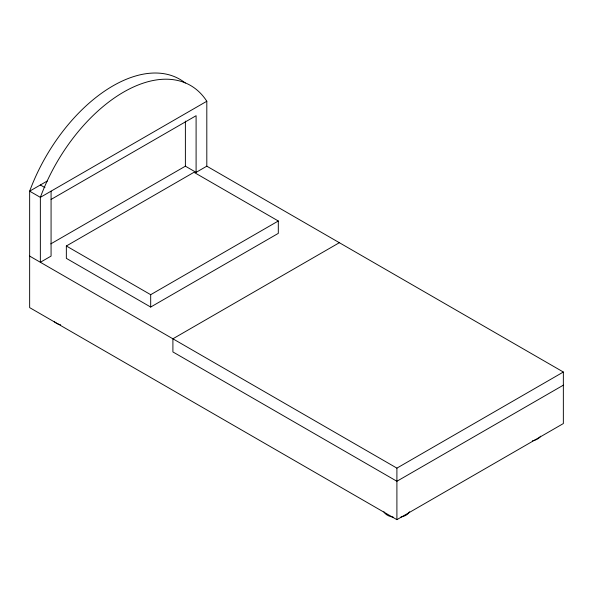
<?xml version="1.0" encoding="UTF-8"?>
<svg xmlns="http://www.w3.org/2000/svg" width="593" height="593" viewBox="0 0 593 593"><rect width="100%" height="100%" fill="white"/><g stroke="black" fill="none" stroke-linecap="round" stroke-linejoin="round"><path stroke-width="0.89" d="M47.551 180.835L29.65 191.168L29.65 307.619L396.902 519.653L563.35 423.558L563.35 372.026L206.809 166.181L196.098 172.363L185.387 166.181L50.776 243.893M206.809 166.181L206.809 101.255L40.361 197.35L29.65 191.168A133.899 77.305 -60 0 1 185.305 83.02M51.072 199.441L196.098 115.709L196.098 172.363M66.349 245.991L193.97 172.304L278.31 220.996L278.31 233.368L150.689 307.048L66.349 258.355L66.349 245.991L150.689 294.684L278.31 220.996M339.352 242.7L172.904 338.796L172.904 351.938L396.902 481.264L563.35 385.168M29.65 256.094L396.902 468.122L563.35 372.026M40.361 184.986L44.949 187.633M396.902 468.122L396.902 519.653M185.387 121.105L185.387 166.181M150.689 294.684L150.689 307.048M51.072 191.168L51.072 256.094L40.361 262.276L40.361 197.35A133.899 77.305 -60 0 1 123.581 92.108A133.899 77.305 -60 0 1 206.809 101.255M409.504 511.759A13.254 7.65 0 0 1 400.957 517.022M393.27 517.17A13.254 7.65 0 0 1 383.901 511.759M60.656 324.831A13.254 7.65 0 0 1 54.252 321.584M540.66 436.181A13.254 7.65 0 0 1 532.462 440.814"/></g></svg>
